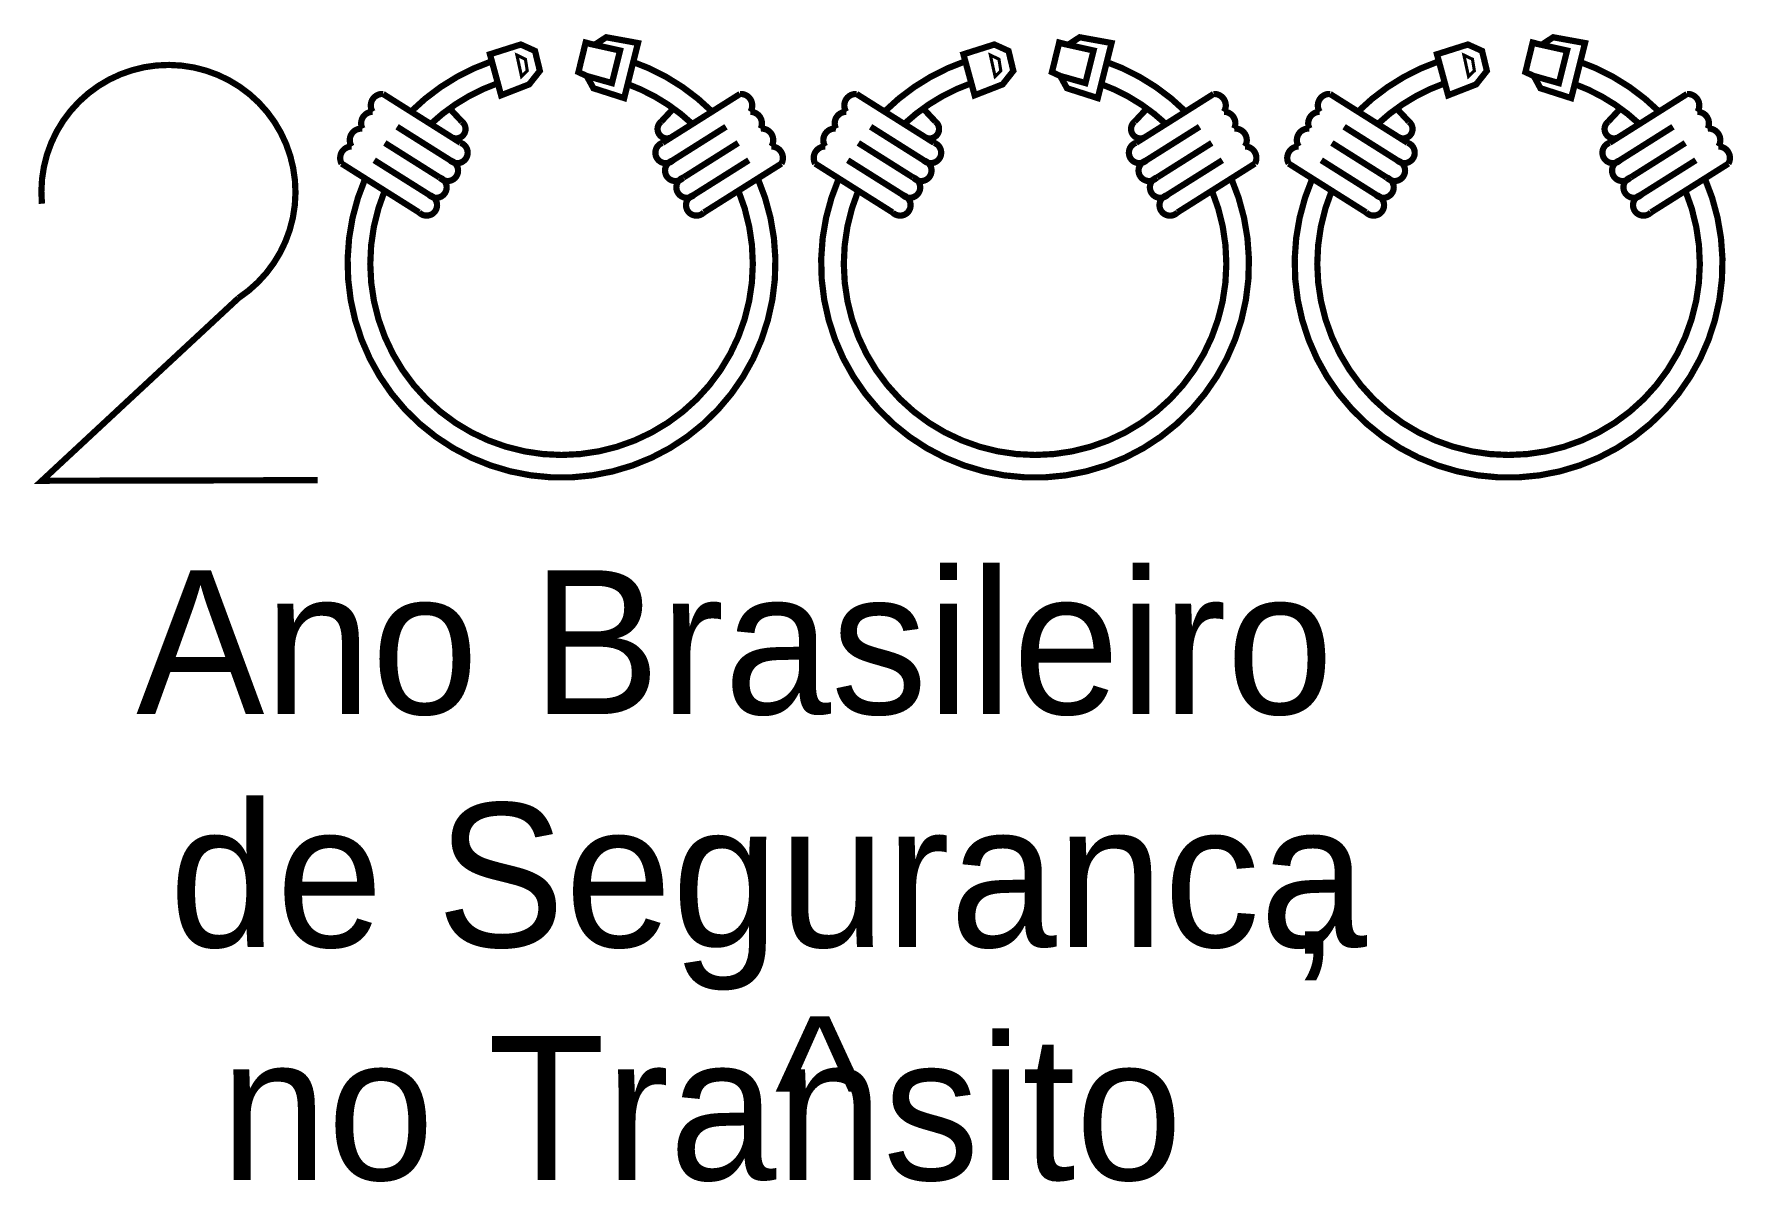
# Model space of a CAD drawing. Extents: x -2 to 25.3, y 9.6 to 28.
import ezdxf

# ---------------------------------------------------------------- set-up
doc = ezdxf.new("R2010")
doc.units = 0
doc.layers.get('0').update_dxf_attribs({"linetype": 'CONTINUOUS'})

msp = doc.modelspace()

# ---------------------------------------------------------------- linework, layer by layer
at = {"color": 0}
for points, const_width in [([(5.547, 26.989), (5.997, 27.164), (6.169, 27.381), (6.091, 27.701), (5.863, 27.804), (5.368, 27.647)], 0.1), ([(7.523, 26.944), (7.029, 27.102), (6.921, 27.299), (7.326, 27.185), (7.456, 27.707), (7.046, 27.798), (7.234, 27.92), (7.744, 27.827)], 0.1), ([(13.148, 26.989), (13.597, 27.164), (13.769, 27.381), (13.692, 27.701), (13.464, 27.804), (12.968, 27.647)], 0.1), ([(15.124, 26.944), (14.63, 27.102), (14.522, 27.299), (14.926, 27.185), (15.057, 27.707), (14.647, 27.798), (14.834, 27.92), (15.345, 27.827)], 0.1), ([(20.749, 26.989), (21.198, 27.164), (21.37, 27.381), (21.293, 27.701), (21.065, 27.804), (20.569, 27.647)], 0.1), ([(22.724, 26.944), (22.23, 27.102), (22.123, 27.299), (22.527, 27.185), (22.658, 27.707), (22.248, 27.798), (22.435, 27.92), (22.946, 27.827)], 0.1), ([(5.875, 27.292), (5.967, 27.382), (5.937, 27.568), (5.8, 27.634)], 0.05), ([(13.476, 27.292), (13.568, 27.382), (13.538, 27.568), (13.4, 27.634)], 0.05), ([(21.076, 27.292), (21.169, 27.382), (21.139, 27.568), (21.001, 27.634)], 0.05)]:
    msp.add_lwpolyline(points, close=True, dxfattribs=dict(at, const_width=const_width))
at = {"color": 0, "const_width": 0.1}
for points in [[(7.046, 27.798), (6.904, 27.835), (6.788, 27.361), (6.921, 27.299)], [(14.647, 27.798), (14.505, 27.835), (14.389, 27.361), (14.522, 27.299)], [(22.248, 27.798), (22.105, 27.835), (21.989, 27.361), (22.123, 27.299)], [(4.894, 26.227), (3.652, 27.01)], [(8.139, 26.227), (9.382, 27.01)], [(12.495, 26.227), (11.252, 27.01)], [(15.74, 26.227), (16.983, 27.01)], [(20.096, 26.227), (18.853, 27.01)], [(23.341, 26.227), (24.583, 27.01)], [(4.918, 26.566), (4.72, 26.778)], [(8.116, 26.566), (8.314, 26.778)], [(12.519, 26.566), (12.321, 26.778)], [(15.716, 26.566), (15.914, 26.778)], [(20.119, 26.566), (19.921, 26.778)], [(23.317, 26.566), (23.515, 26.778)], [(4.74, 25.94), (3.877, 26.484)], [(8.294, 25.94), (9.157, 26.484)], [(12.34, 25.94), (11.478, 26.484)], [(15.895, 25.94), (16.758, 26.484)], [(19.941, 25.94), (19.078, 26.484)], [(23.495, 25.94), (24.358, 26.484)], [(4.557, 25.671), (3.68, 26.224)], [(8.476, 25.671), (9.353, 26.224)], [(12.158, 25.671), (11.281, 26.224)], [(16.077, 25.671), (16.954, 26.224)], [(19.759, 25.671), (18.882, 26.224)], [(23.678, 25.671), (24.555, 26.224)], [(2.987, 25.893), (4.23, 25.11)], [(4.403, 25.385), (3.51, 25.947)], [(8.631, 25.385), (9.523, 25.947)], [(10.047, 25.893), (8.804, 25.11)], [(10.588, 25.893), (11.83, 25.11)], [(12.004, 25.385), (11.111, 25.947)], [(16.231, 25.385), (17.124, 25.947)], [(17.647, 25.893), (16.405, 25.11)], [(18.189, 25.893), (19.431, 25.11)], [(19.604, 25.385), (18.712, 25.947)], [(23.832, 25.385), (24.725, 25.947)], [(25.248, 25.893), (24.005, 25.11)]]:
    msp.add_lwpolyline(points, dxfattribs=at)
for points in [[(5.398, 27.535, 0.112708), (4.1, 26.727, 10.466607)], [(8.934, 26.727, 0.11315), (7.63, 27.537, 10.466607)], [(12.999, 27.535, 0.112708), (11.701, 26.727, 10.466607)], [(16.534, 26.727, 0.11315), (15.23, 27.537, 10.466607)], [(20.6, 27.535, 0.112708), (19.301, 26.727, 10.466607)], [(24.135, 26.727, 0.11315), (22.831, 27.537, 10.466607)], [(2.6, 20.813), (-1.824, 20.804), (1.331, 23.735, 1.764423), (-1.824, 25.249, 0.911932)], [(2.987, 25.893, -0.56906), (3.148, 26.168, -0.626655), (3.321, 26.454, -0.558507), (3.485, 26.724, -0.614876), (3.652, 27.01)], [(5.494, 27.183, 0.103786), (4.417, 26.528, 9.335287)], [(8.617, 26.528, 0.101602), (7.564, 27.174, 9.335287)], [(10.047, 25.893, 0.56906), (9.885, 26.168, 0.626655), (9.713, 26.454, 0.558507), (9.548, 26.724, 0.614876), (9.382, 27.01)], [(10.588, 25.893, -0.56906), (10.749, 26.168, -0.626655), (10.922, 26.454, -0.558507), (11.086, 26.724, -0.614876), (11.252, 27.01)], [(13.095, 27.183, 0.103786), (12.017, 26.528, 9.335287)], [(16.218, 26.528, 0.101602), (15.165, 27.174, 9.335287)], [(17.647, 25.893, 0.56906), (17.486, 26.168, 0.626655), (17.313, 26.454, 0.558507), (17.149, 26.724, 0.614876), (16.983, 27.01)], [(18.189, 25.893, -0.56906), (18.35, 26.168, -0.626655), (18.523, 26.454, -0.558507), (18.687, 26.724, -0.614876), (18.853, 27.01)], [(20.696, 27.183, 0.103786), (19.618, 26.528, 9.335287)], [(23.818, 26.528, 0.101602), (22.766, 27.174, 9.335287)], [(25.248, 25.893, 0.56906), (25.087, 26.168, 0.626655), (24.914, 26.454, 0.558507), (24.75, 26.724, 0.614876), (24.583, 27.01)], [(4.918, 26.566, -0.911164), (4.756, 26.314, -0.911164)], [(8.116, 26.566, 0.911164), (8.277, 26.314, 0.911164)], [(12.519, 26.566, -0.911164), (12.357, 26.314, -0.911164)], [(15.716, 26.566, 0.911164), (15.878, 26.314, 0.911164)], [(20.119, 26.566, -0.911164), (19.958, 26.314, -0.911164)], [(23.317, 26.566, 0.911164), (23.479, 26.314, 0.911164)], [(4.894, 26.227, -1.284469), (4.721, 25.952, -1.284469)], [(8.139, 26.227, 1.284469), (8.313, 25.952, 1.284469)], [(12.495, 26.227, -1.284469), (12.322, 25.952, -1.284469)], [(15.74, 26.227, 1.284469), (15.913, 25.952, 1.284469)], [(20.096, 26.227, -1.284469), (19.923, 25.952, -1.284469)], [(23.341, 26.227, 1.284469), (23.514, 25.952, 1.284469)], [(4.74, 25.94, -1.284469), (4.567, 25.665, -1.284469)], [(8.294, 25.94, 1.284469), (8.467, 25.665, 1.284469)], [(12.34, 25.94, -1.284469), (12.167, 25.665, -1.284469)], [(15.895, 25.94, 1.284469), (16.068, 25.665, 1.284469)], [(19.941, 25.94, -1.284469), (19.768, 25.665, -1.284469)], [(23.495, 25.94, 1.284469), (23.669, 25.665, 1.284469)], [(3.366, 25.654, 1.523414), (9.667, 25.654, 10.466607)], [(4.557, 25.671, -1.284469), (4.384, 25.396, -1.284469)], [(8.476, 25.671, 1.284469), (8.649, 25.396, 1.284469)], [(10.967, 25.654, 1.523414), (17.268, 25.654, 10.466607)], [(12.158, 25.671, -1.284469), (11.985, 25.396, -1.284469)], [(16.077, 25.671, 1.284469), (16.25, 25.396, 1.284469)], [(18.568, 25.654, 1.523414), (24.869, 25.654, 10.466607)], [(19.759, 25.671, -1.284469), (19.586, 25.396, -1.284469)], [(23.678, 25.671, 1.284469), (23.851, 25.396, 1.284469)], [(3.678, 25.457, 1.493425), (9.356, 25.457, 9.335287)], [(4.403, 25.385, -1.284469), (4.23, 25.11, -1.284469)], [(8.631, 25.385, 1.284469), (8.804, 25.11, 1.284469)], [(11.279, 25.457, 1.493425), (16.957, 25.457, 9.335287)], [(12.004, 25.385, -1.284469), (11.83, 25.11, -1.284469)], [(16.231, 25.385, 1.284469), (16.405, 25.11, 1.284469)], [(18.879, 25.457, 1.493425), (24.557, 25.457, 9.335287)], [(19.604, 25.385, -1.284469), (19.431, 25.11, -1.284469)], [(23.832, 25.385, 1.284469), (24.005, 25.11, 1.284469)]]:
    msp.add_lwpolyline(points, format="xyb", dxfattribs=at)

# ---------------------------------------------------------------- texts
at = {"color": 0}
for s, height, p in [('Ano Brasileiro', 2.30854, (-0.311, 17.059)), ('de Seguranca', 2.30854, (0.22, 13.322)), (',', 2.309, (18.166, 13.216)), ('no Transito', 2.30854, (1.041, 9.584)), ('^ ', 2.3085, (9.939, 9.899))]:
    msp.add_text(s, height=height, dxfattribs=at).set_placement(p)

doc.saveas('drawing.dxf')
